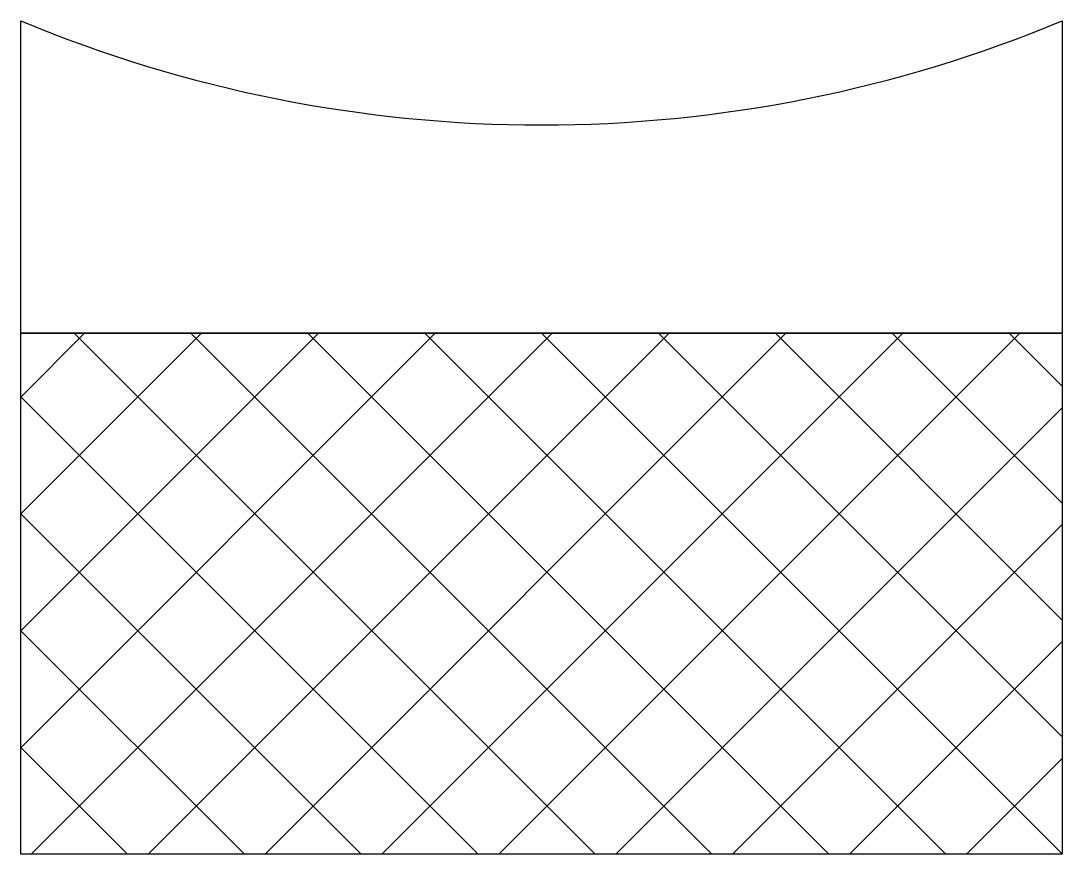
# Model space of a CAD drawing. Header units: millimetres. Extents: x 0 to 10, y -8 to 0.
import ezdxf

# ---------------------------------------------------------------- set-up
doc = ezdxf.new("R2010")
doc.units = ezdxf.units.MM
doc.header["$MEASUREMENT"] = 0
doc.layers.add('3-0', color=3, linetype='Continuous')

msp = doc.modelspace()

# ---------------------------------------------------------------- hatches: boundary and pattern name
at = {"layer": '3-0'}
h = msp.add_hatch(dxfattribs=at)
h.set_pattern_fill('ANSI37', color=256, scale=0.25, style=0)
h.set_pattern_definition([(45, (0, 2), (-0.561266, 0.561266), []), (135, (0, 2), (-0.561266, -0.561266), [])])
h.paths.add_polyline_path([(10, -8.003), (10, -3), (0, -3), (0, -8.003)])

# ---------------------------------------------------------------- linework, layer by layer
msp.add_lwpolyline([(0, 0, 0.2), (10, 0), (10, -3), (0, -3)], format="xyb", close=True)
msp.add_lwpolyline([(0, -3), (10, -3), (10, -8.003), (0, -8.003)], close=True)

doc.saveas('drawing.dxf')
